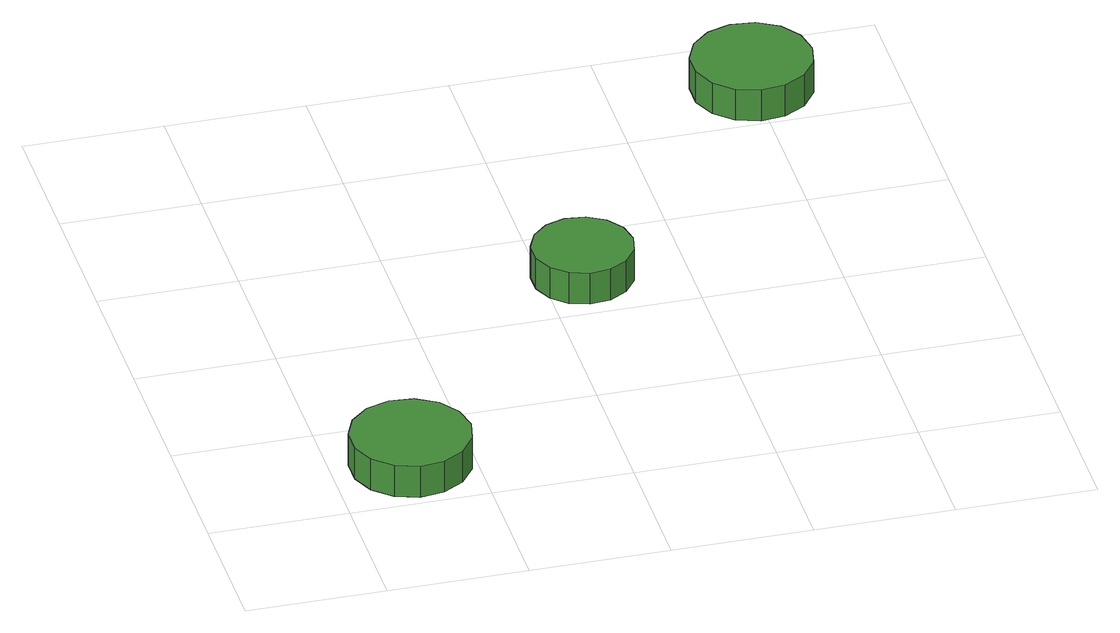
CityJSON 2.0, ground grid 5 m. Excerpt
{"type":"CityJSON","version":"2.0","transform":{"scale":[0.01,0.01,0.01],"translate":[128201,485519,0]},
"CityObjects":{
"tree1":{"type":"SolitaryVegetationObject","attributes":{"function":"something"},"geometry":[{"type":"MultiSurface","lod":"1","boundaries":[[[0,1,2,3,4,5,6,7,8,9,10,11,12,13,14]],[[15,16,17,18,19,20,21,22,23,24,25,26,27,28,29]],[[0,29,28,1]],[[1,28,27,2]],[[2,27,26,3]],[[3,26,25,4]],[[4,25,24,5]],[[5,24,23,6]],[[6,23,22,7]],[[7,22,21,8]],[[8,21,20,9]],[[9,20,19,10]],[[10,19,18,11]],[[11,18,17,12]],[[12,17,16,13]],[[13,16,15,14]],[[14,15,29,0]]]}]},
"tree2":{"type":"SolitaryVegetationObject","attributes":{"function":"something"},"geometry":[{"type":"MultiSurface","lod":"1","boundaries":[[[30,31,32,33,34,35,36,37,38,39,40,41,42,43,44]],[[45,46,47,48,49,50,51,52,53,54,55,56,57,58,59]],[[30,59,58,31]],[[31,58,57,32]],[[32,57,56,33]],[[33,56,55,34]],[[34,55,54,35]],[[35,54,53,36]],[[36,53,52,37]],[[37,52,51,38]],[[38,51,50,39]],[[39,50,49,40]],[[40,49,48,41]],[[41,48,47,42]],[[42,47,46,43]],[[43,46,45,44]],[[44,45,59,30]]]}]},
"tree3":{"type":"SolitaryVegetationObject","attributes":{"function":"something"},"geometry":[{"type":"MultiSurface","lod":"1","boundaries":[[[60,61,62,63,64,65,66,67,68,69,70,71,72,73,74]],[[75,76,77,78,79,80,81,82,83,84,85,86,87,88,89]],[[60,89,88,61]],[[61,88,87,62]],[[62,87,86,63]],[[63,86,85,64]],[[64,85,84,65]],[[65,84,83,66]],[[66,83,82,67]],[[67,82,81,68]],[[68,81,80,69]],[[69,80,79,70]],[[70,79,78,71]],[[71,78,77,72]],[[72,77,76,73]],[[73,76,75,74]],[[74,75,89,60]]]}]}
},
"vertices":[
[491,248,173],[472,335,173],[420,407,173],[343,451,173],[255,460,173],[171,433,173],[105,374,173],[69,293,173],[69,204,173],[105,123,173],[171,64,173],[255,36,173],[343,46,173],[420,90,173],[472,162,173],[472,162,48],[420,90,48],[343,46,48],[255,36,48],[171,64,48],[105,123,48],[69,204,48],[69,293,48],[105,374,48],[171,433,48],[255,460,48],[343,451,48],[420,407,48],[472,335,48],[491,248,48],
[1319,1234,172],[1304,1306,172],[1260,1366,172],[1196,1403,172],[1122,1411,172],[1052,1388,172],[997,1338,172],[967,1271,172],[967,1197,172],[997,1129,172],[1052,1080,172],[1122,1057,172],[1196,1065,172],[1260,1102,172],[1304,1162,172],[1304,1162,47],[1260,1102,47],[1196,1065,47],[1122,1057,47],[1052,1080,47],[997,1129,47],[967,1197,47],[967,1271,47],[997,1338,47],[1052,1388,47],[1122,1411,47],[1196,1403,47],[1260,1366,47],[1304,1306,47],[1319,1234,47],
[2204,2208,186],[2186,2295,186],[2134,2367,186],[2057,2411,186],[1969,2420,186],[1885,2393,186],[1819,2334,186],[1783,2253,186],[1783,2164,186],[1819,2083,186],[1885,2024,186],[1969,1996,186],[2057,2006,186],[2134,2050,186],[2186,2122,186],[2186,2122,61],[2134,2050,61],[2057,2006,61],[1969,1996,61],[1885,2024,61],[1819,2083,61],[1783,2164,61],[1783,2253,61],[1819,2334,61],[1885,2393,61],[1969,2420,61],[2057,2411,61],[2134,2367,61],[2186,2295,61],[2204,2208,61]
]}
